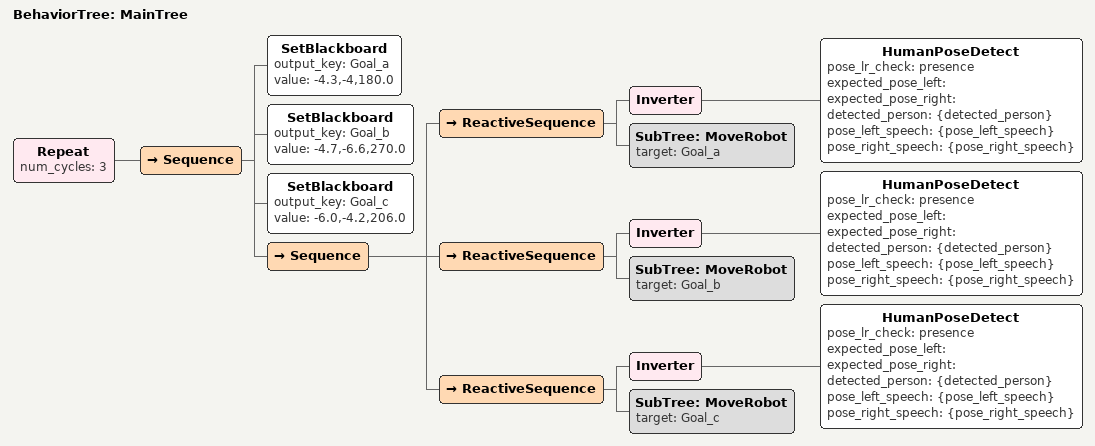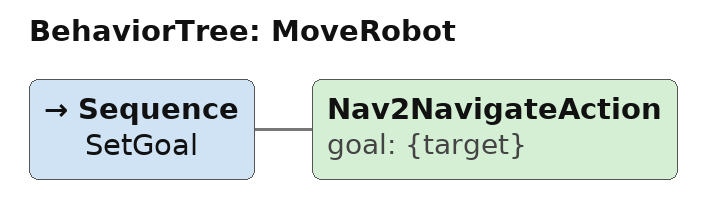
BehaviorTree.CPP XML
<root BTCPP_format="4" main_tree_to_execute="MainTree">
	<BehaviorTree ID="MainTree">
		<Repeat num_cycles="3">
			<Sequence>
				<SetBlackboard output_key="Goal_a" value="-4.3,-4,180.0" />
				<SetBlackboard output_key="Goal_b" value="-4.7,-6.6,270.0" />
				<SetBlackboard output_key="Goal_c" value="-6.0,-4.2,206.0" />
				<Sequence>
					<ReactiveSequence>
						<Inverter>
							<HumanPoseDetect pose_lr_check="presence" expected_pose_left="" expected_pose_right=""
								detected_person="{detected_person}" pose_left_speech="{pose_left_speech}"
								pose_right_speech="{pose_right_speech}" />
						</Inverter>
						<SubTree ID="MoveRobot" target="Goal_a" />
					</ReactiveSequence>
					<ReactiveSequence>
						<Inverter>
							<HumanPoseDetect pose_lr_check="presence" expected_pose_left="" expected_pose_right=""
								detected_person="{detected_person}" pose_left_speech="{pose_left_speech}"
								pose_right_speech="{pose_right_speech}" />
						</Inverter>
						<SubTree ID="MoveRobot" target="Goal_b" />
					</ReactiveSequence>
					<ReactiveSequence>
						<Inverter>
							<HumanPoseDetect pose_lr_check="presence" expected_pose_left="" expected_pose_right=""
								detected_person="{detected_person}" pose_left_speech="{pose_left_speech}"
								pose_right_speech="{pose_right_speech}" />
						</Inverter>
						<SubTree ID="MoveRobot" target="Goal_c" />
					</ReactiveSequence>
				</Sequence>
			</Sequence>
		</Repeat>
	</BehaviorTree>

	<BehaviorTree ID="MoveRobot">
		<Sequence name="SetGoal">
			<Nav2NavigateAction goal="{target}" />
		</Sequence>
	</BehaviorTree>
</root>
